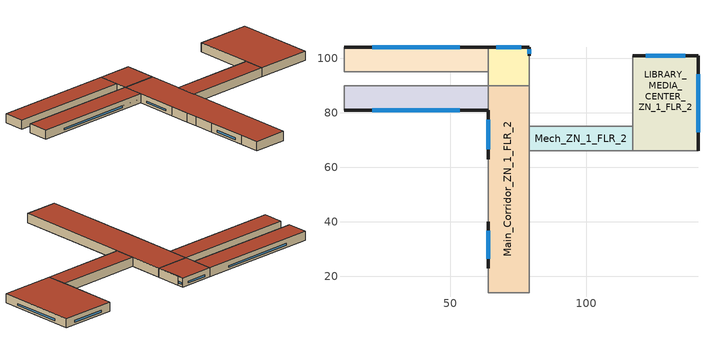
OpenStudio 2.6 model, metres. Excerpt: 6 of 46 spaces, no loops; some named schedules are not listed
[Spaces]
Bathrooms_ZN_1_FLR_2
 floor to Bathrooms_ZN_1_FLR_1: 79,104 79,90 64,90 64,104 z4
 wall outside (BTAP-Ext-Wall-Mass:U-0.21-:{ "cond"=>0.06}): 79,101 79,104 64,104 z4:8
 wall to Auditorium_ZN_1_FLR_1: 79,90 79,101 z4:8
 wall to Mult_Class_2_Pod_3_ZN_1_FLR_2: 64,104 64,95 z4:8
 wall to Corridor_Pod_3_ZN_1_FLR_2: 64,95 64,90 z4:8
 wall to Main_Corridor_ZN_1_FLR_2: 64,90 79,90 z4:8
 window (BTAP-Ext-DaylightDiffuser:U=0.190 SHGC=0.600-:{ "cond"=>0.7}): 79,101.6 79,103.4 z5.02:5.82; 76.04,104 66.96,104 z5.02:5.81
 roof outside (BTAP-Ext-Roof-Metal:U-0.138-:{ "cond"=>0.057}): 79,90 79,104 64,104 64,90 z8
Mech_ZN_1_FLR_2
 floor to Mech_ZN_1_FLR_1: 117,75 117,66 79,66 79,75 z4
 wall to Gym_ZN_1_FLR_1: 79,66 117,66 z4:8
 wall to Main_Corridor_ZN_1_FLR_2: 79,75 79,66 z4:8
 wall to Auditorium_ZN_1_FLR_1: 117,75 79,75 z4:8
 wall to LIBRARY_MEDIA_CENTER_ZN_1_FLR_2: 117,66 117,75 z4:8
 roof outside (BTAP-Ext-Roof-Metal:U-0.138-:{ "cond"=>0.057}): 117,66 117,75 79,75 79,66 z8
LIBRARY_MEDIA_CENTER_ZN_1_FLR_2
 floor to Kitchen_ZN_1_FLR_1: 141,75 141,66 117,66 117,75 z4
 floor to Cafeteria_ZN_1_FLR_1: 141,101 141,75 117,75 117,101 z4
 wall outside (BTAP-Ext-Wall-Mass:U-0.21-:{ "cond"=>0.06}): 141,66 141,101 117,101 z4:8
 wall to Auditorium_ZN_1_FLR_1: 117,101 117,75 z4:8
 wall to Aux_Gym_ZN_1_FLR_1: 117,66 141,66 z4:8
 window (BTAP-Ext-DaylightDiffuser:U=0.190 SHGC=0.600-:{ "cond"=>0.7}): 141,72.88 141,94.12 / 136.28,101 121.72,101 z5.02:5.81
 roof outside (BTAP-Ext-Roof-Metal:U-0.138-:{ "cond"=>0.057}): 141,66 141,101 117,101 117,66 z8
Main_Corridor_ZN_1_FLR_2
 floor to Main_Corridor_ZN_1_FLR_1: 79,90 79,14 64,14 64,90 z4
 wall outside (BTAP-Ext-Wall-Mass:U-0.21-:{ "cond"=>0.06}): 64,81 64,63 / 64,40 64,23 z4:8
 wall to Gym_ZN_1_FLR_1: 79,14 79,66 z4:8
 wall to Mult_Class_1_Pod_2_ZN_1_FLR_2: 64,49 64,40 z4:8
 wall to Auditorium_ZN_1_FLR_1: 79,75 79,90 z4:8
 wall to Corridor_Pod_2_ZN_1_FLR_2: 64,54 64,49 z4:8
 wall to Mult_Class_2_Pod_1_ZN_1_FLR_2: 64,23 64,14 z4:8
 wall to Mult_Class_2_Pod_2_ZN_1_FLR_2: 64,63 64,54 z4:8
 wall to Mult_Class_1_Pod_3_ZN_1_FLR_2: 64,90 64,81 z4:8
 wall to Lobby_ZN_1_FLR_2: 64,14 79,14 z4:8
 window (BTAP-Ext-DaylightDiffuser:U=0.190 SHGC=0.600-:{ "cond"=>0.7}): 64,36.65 64,26.35 / 64,77.45 64,66.55 z5.02:5.81
 roof outside (BTAP-Ext-Roof-Metal:U-0.138-:{ "cond"=>0.057}): 79,14 79,90 64,90 64,14 z8
Mult_Class_1_Pod_3_ZN_1_FLR_2
 floor to Mult_Class_1_Pod_3_ZN_1_FLR_1: 64,90 64,81 11,81 11,90 z4
 wall outside (BTAP-Ext-Wall-Mass:U-0.21-:{ "cond"=>0.06}): 11,81 64,81 z4:8
 wall to Corridor_Pod_3_ZN_1_FLR_2: 64,90 11,90 z4:8
 wall to Corner_Class_1_Pod_3_ZN_1_FLR_2: 11,90 11,81 z4:8
 window (BTAP-Ext-DaylightDiffuser:U=0.190 SHGC=0.600-:{ "cond"=>0.7}): 21.41,81 53.59,81 z5.02:5.81
 roof outside (BTAP-Ext-Roof-Metal:U-0.138-:{ "cond"=>0.057}): 64,81 64,90 11,90 11,81 z8
Mult_Class_2_Pod_3_ZN_1_FLR_2
 floor to Mult_Class_2_Pod_3_ZN_1_FLR_1: 64,104 64,95 11,95 11,104 z4
 wall outside (BTAP-Ext-Wall-Mass:U-0.21-:{ "cond"=>0.06}): 64,104 11,104 z4:8
 wall to Corner_Class_2_Pod_3_ZN_1_FLR_2: 11,104 11,95 z4:8
 wall to Corridor_Pod_3_ZN_1_FLR_2: 11,95 64,95 z4:8
 window (BTAP-Ext-DaylightDiffuser:U=0.190 SHGC=0.600-:{ "cond"=>0.7}): 53.59,104 21.41,104 z5.02:5.81
 roof outside (BTAP-Ext-Roof-Metal:U-0.138-:{ "cond"=>0.057}): 64,95 64,104 11,104 11,95 z8
shading: 63.97,81 11.03,81 11.03,80.54 63.97,80.54 z6.06
[Site]
Edmonton Intl AP_AB_CAN: Latitude {deg}=53.31; Longitude {deg}=-113.579; Time Zone {hr}=-7; Elevation {m}=723.3; Terrain=City
[Building]
SecondarySchool-CAN_AB_Edmonton.Intl.AP.711230_CWEC2016.epw created: 2019-08-08 00:23:36 +0000: North Axis {deg}=0; Default Construction Set=BTAP-Mass at hdd = 5120.0; Standards Number of Stories=2; Standards Number of Above Ground Stories=2; Standards Building Type=NECB2017_SecondarySchool
[ClimateZones]
Climate Zone Institution Name 1=ASHRAE; Climate Zone Document Name 1=ANSI/ASHRAE Standard 169; Climate Zone Document Year 1=2006; Climate Zone Institution Name 2=CEC; Climate Zone Document Name 2=California Climate Zone Descriptions; Climate Zone Document Year 2=1995
[Site:WaterMainsTemperature]
Calculation Method=Correlation; Annual Average Outdoor Air Temperature {C}=2.68333; Maximum Difference In Monthly Average Outdoor Air Temperatures {deltaC}=28.8
[Site:GroundTemperature:BuildingSurface]
19.527, 19.502, 19.536, 19.598, 20.002, 21.64, 22.225, 22.375, 21.449, 20.121, 19.802, 19.633
[SizingPeriod:DesignDay] Barometric Pressure {Pa}=92932; Sky Clearness=0; Rain Indicator=0; Snow Indicator=0; Day of Month=21; Daylight Saving Time Indicator=0; Humidity Indicating Type=Wetbulb; Dry-Bulb Temperature Range Modifier Type=DefaultMultipliers
Name | Maximum Dry-Bulb Temperature {C} | Daily Dry-Bulb Temperature Range {deltaC} | Humidity Indicating Conditions at Maximum Dry-Bulb | Wind Speed {m/s} | Wind Direction {deg} | Month | Day Type | Solar Model Indicator | ASHRAE Taub | ASHRAE Taud
Edmonton Intl AP Ann Clg .4% Condns DB=>MWB | 27.8 | 12.5 | 17.9 | 3.8 | 150 | 7 | SummerDesignDay | ASHRAETau | 0.353 | 2.421
Edmonton Intl AP Ann Htg 99.6% Condns DB | -32.6 | 0 | -32.6 | 2.1 | 180 | 1 | WinterDesignDay | ASHRAEClearSky
[Material:NoMass] Roughness=Smooth; Thermal Absorptance=0.9; Solar Absorptance=0.7
Name | Thermal Resistance {m2-K/W} | Visible Absorptance
Typical Carpet Pad | 0.21648 | 0.8
Typical Insulation 1 | 5.91238 | 0.7
Typical Insulation 2 | 4.49096 | 0.7
Typical Insulation 3 | 7.24636 | 0.7
Typical Carpet Pad 2 | 1.25503 | 0.8
Typical Carpet Pad 3 | 3.45515 | 0.8
Typical Insulation 4 | 0.526298 | 0.7
Typical Insulation 5 | 0.526316 | 0.7
Typical Insulation 6 R-93.1 | 16.3957 | 0.7
Typical Insulation 6 R-99.97 | 17.6056 | 0.7
[Material]
Name | Roughness | Thickness {m} | Conductivity {W/m-K} | Density {kg/m3} | Specific Heat {J/kg-K} | Thermal Absorptance | Solar Absorptance | Visible Absorptance
100mm Normalweight concrete floor | MediumSmooth | 0.1016 | 2.31 | 2322 | 832
G01 13mm gypsum board | Smooth | 0.0127 | 0.16 | 800 | 1090 | 0.9 | 0.7 | 0.5
G05 25mm wood | MediumSmooth | 0.0254 | 0.15 | 608 | 1630 | 0.9 | 0.5 | 0.5
4 in. Normalweight Concrete Floor | MediumRough | 0.1016 | 2.31 | 2322 | 832 | 0.9 | 0.7 | 0.7
1IN Stucco; 1IN Stucco 1 | Smooth | 0.0253 | 0.6918 | 1858 | 837 | 0.9 | 0.7 | 0.92
8IN CONCRETE HW RefBldg; 8IN CONCRETE HW RefBldg 1 | Rough | 0.2032 | 1.311 | 2240 | 836.8 | 0.9 | 0.7 | 0.7
1/2IN Gypsum; 1/2IN Gypsum 1 | Smooth | 0.0127 | 0.16 | 784.9 | 830 | 0.9 | 0.4 | 0.4
Metal Roof Surface; F08 Metal surface; Metal Roof Surface 1 | Smooth | 0.0008 | 45.28 | 7824 | 500 | 0.9 | 0.7 | 0.7
6 in. Normalweight Concrete Floor | MediumRough | 0.1524 | 2.31 | 2322 | 832 | 0.9 | 0.7 | 0.7
[Construction]
BTAP-Int-Floor: 100mm Normalweight concrete floor, Typical Carpet Pad
BTAP-Int-Wall: G01 13mm gypsum board, G01 13mm gypsum board
BTAP-Int-Ceiling: Typical Carpet Pad, 100mm Normalweight concrete floor
BTAP-Ext-DaylightDiffuser: SimpleGlazing
BTAP-Int-Door: G05 25mm wood
BTAP-Ext-Floor-Mass:U-0.162: Typical Insulation 1, 4 in. Normalweight Concrete Floor, Typical Carpet Pad
BTAP-Ext-Wall-Mass:U-0.21: 1IN Stucco, 8IN CONCRETE HW RefBldg, Typical Insulation 2, 1/2IN Gypsum
BTAP-Ext-Roof-Metal:U-0.138: Metal Roof Surface, Typical Insulation 3
BTAP-Grnd-Floor-Mass:U-0.757: 6 in. Normalweight Concrete Floor, Typical Carpet Pad 2
BTAP-Grnd-Roof-Mass:U-0.284: 6 in. Normalweight Concrete Floor, Typical Carpet Pad 3
BTAP-Ext-Door:U-1.9000000000000001: F08 Metal surface, Typical Insulation 4
BTAP-Ext-OverHeadDoor:U-1.9000000000000001: Typical Insulation 5
BTAP-Ext-DaylightDiffuser:U=0.190 SHGC=0.600: SimpleGlazing:U=0.190 SHGC=0.600
BTAP-Ext-Wall-Mass:U-0.21-:{ "cond"=>0.06}: 1IN Stucco 1, 8IN CONCRETE HW RefBldg 1, Typical Insulation 6 R-93.1, 1/2IN Gypsum 1
BTAP-Ext-Roof-Metal:U-0.138-:{ "cond"=>0.057}: Metal Roof Surface 1, Typical Insulation 6 R-99.97
BTAP-Ext-DaylightDiffuser:U=0.190 SHGC=0.600-:{ "cond"=>0.7}: SimpleGlazing:U=0.190 SHGC=0.600 1 U-0.12
[DefaultConstructionSet]
BTAP-Mass at hdd = 5120.0: Default Exterior Surface Constructions=BTAP-Mass at hdd = 5120.0; Default Interior Surface Constructions=Default Surface Constructions 2; Default Ground Contact Surface Constructions=BTAP-Mass at hdd = 5120.0 1; Default Exterior SubSurface Constructions=BTAP-Mass at hdd = 5120.0; Default Interior SubSurface Constructions=Default Sub Surface Constructions 2; Interior Partition Construction=BTAP-Int-Door
[DefaultSurfaceConstructions]
Name | Floor Construction | Wall Construction | Roof Ceiling Construction
Default Surface Constructions 2 | BTAP-Int-Floor | BTAP-Int-Wall | BTAP-Int-Ceiling
BTAP-Mass at hdd = 5120.0 | BTAP-Ext-Floor-Mass:U-0.162 | BTAP-Ext-Wall-Mass:U-0.21 | BTAP-Ext-Roof-Metal:U-0.138
BTAP-Mass at hdd = 5120.0 1 | BTAP-Grnd-Floor-Mass:U-0.757 | BTAP-Grnd-Roof-Mass:U-0.284 | BTAP-Grnd-Roof-Mass:U-0.284
[DefaultSubSurfaceConstructions]
Name | Fixed Window Construction | Operable Window Construction | Door Construction | Glass Door Construction | Overhead Door Construction | Skylight Construction | Tubular Daylight Dome Construction | Tubular Daylight Diffuser Construction
Default Sub Surface Constructions 2 | BTAP-Ext-DaylightDiffuser | BTAP-Ext-DaylightDiffuser | BTAP-Int-Door
BTAP-Mass at hdd = 5120.0 | BTAP-Ext-DaylightDiffuser:U=0.190 SHGC=0.600 | BTAP-Ext-DaylightDiffuser:U=0.190 SHGC=0.600 | BTAP-Ext-Door:U-1.9000000000000001 | BTAP-Ext-DaylightDiffuser:U=0.190 SHGC=0.600 | BTAP-Ext-OverHeadDoor:U-1.9000000000000001 | BTAP-Ext-DaylightDiffuser:U=0.190 SHGC=0.600 | BTAP-Ext-DaylightDiffuser:U=0.190 SHGC=0.600 | BTAP-Ext-DaylightDiffuser:U=0.190 SHGC=0.600
[WindowMaterial:SimpleGlazingSystem] Solar Heat Gain Coefficient=0.6; Visible Transmittance=0.21
Name | U-Factor {W/m2-K}
SimpleGlazing | 2.2
SimpleGlazing:U=0.190 SHGC=0.600 | 1.9
SimpleGlazing:U=0.190 SHGC=0.600 1 U-0.12 | 0.7
[Space] Building Story=Building Story 2; Part of Total Floor Area=Yes
Name | Space Type | Thermal Zone
Bathrooms_ZN_1_FLR_2 | Space Function Washroom - other-sch-D | WET_ST=Washroom - other-sch-D_FL=Building Story 2_SCHD
LIBRARY_MEDIA_CENTER_ZN_1_FLR_2 | Space Function Library reading area | ALL_ST=Library reading area_FL=Building Story 2_SCH=C
Mult_Class_1_Pod_3_ZN_1_FLR_2 | Space Function Classroom/Lecture hall/Training room other | ALL_ST=Classroom/Lecture hall/Training room other_FL=Building Story 2_SCH=D 1
Mult_Class_2_Pod_3_ZN_1_FLR_2 | Space Function Classroom/Lecture hall/Training room other | ALL_ST=Classroom/Lecture hall/Training room other_FL=Building Story 2_SCH=D 2
Mech_ZN_1_FLR_2 | Space Function Electrical/Mechanical room-sch-D | WILD_ST=Electrical/Mechanical room-sch-D_FL=Building Story 2_SCH=D
Main_Corridor_ZN_1_FLR_2 | Space Function Corridor/Transition area other-sch-D | WILD_ST=Corridor/Transition area other-sch-D_FL=Building Story 2_SCH=D
[BuildingStory]
Building Story 2: Nominal Z Coordinate {m}=4
[SpaceType] Standards Building Type=Space Function
Name | Default Schedule Set | Design Specification Outdoor Air Object | Standards Space Type
Space Function Washroom - other-sch-D | Space Function Washroom - other-sch-D Schedule Set | Space Function Washroom - other-sch-D Ventilation | Washroom - other-sch-D
Space Function Classroom/Lecture hall/Training room other | Space Function Classroom/Lecture hall/Training room other Schedule Set | Space Function Classroom/Lecture hall/Training room other Ventilation | Classroom/Lecture hall/Training room other
Space Function Corridor/Transition area other-sch-D | Space Function Corridor/Transition area other-sch-D Schedule Set | Space Function Corridor/Transition area other-sch-D Ventilation | Corridor/Transition area other-sch-D
Space Function Library reading area | Space Function Library reading area Schedule Set | Space Function Library reading area Ventilation | Library reading area
Space Function Electrical/Mechanical room-sch-D | Space Function Electrical/Mechanical room-sch-D Schedule Set | Space Function Electrical/Mechanical room-sch-D Ventilation | Electrical/Mechanical room-sch-D
[People:Definition] Number of People Calculation Method=People/Area; Fraction Radiant=0.3
Name | People per Space Floor Area {person/m2}
Space Function Classroom/Lecture hall/Training room other People Definition | 0.133382
Space Function Corridor/Transition area other-sch-D People Definition | 0.0100036
Space Function Electrical/Mechanical room-sch-D People Definition | 0.00500182
Space Function Library reading area People Definition | 0.0500182
Space Function Washroom - other-sch-D People Definition | 0.0333454
[People] Work Efficiency Schedule=Work Efficiency Schedule; Clothing Insulation Schedule=Clothing Schedule; Air Velocity Schedule=Air Velocity Schedule; Multiplier=1
Name | People Definition | Space or SpaceType
Space Function Classroom/Lecture hall/Training room other People | Space Function Classroom/Lecture hall/Training room other People Definition | Space Function Classroom/Lecture hall/Training room other
Space Function Corridor/Transition area other-sch-D People | Space Function Corridor/Transition area other-sch-D People Definition | Space Function Corridor/Transition area other-sch-D
Space Function Electrical/Mechanical room-sch-D People | Space Function Electrical/Mechanical room-sch-D People Definition | Space Function Electrical/Mechanical room-sch-D
Space Function Library reading area People | Space Function Library reading area People Definition | Space Function Library reading area
Space Function Washroom - other-sch-D People | Space Function Washroom - other-sch-D People Definition | Space Function Washroom - other-sch-D
[Lights:Definition] Design Level Calculation Method=Watts/Area; Fraction Radiant=0.5; Fraction Visible=0.2
Name | Watts per Space Floor Area {W/m2}
Space Function Washroom - other-sch-D Lights Definition-new - 85.0 percent reduction | 1.02
Space Function Classroom/Lecture hall/Training room other Lights Definition-new - 85.0 percent reduction | 1.14
Space Function Corridor/Transition area other-sch-D Lights Definition-new - 85.0 percent reduction | 0.66
Space Function Electrical/Mechanical room-sch-D Lights Definition - 85.0 percent reduction | 0.690251
Space Function Library reading area Lights Definition-new - 85.0 percent reduction | 1.545
[Lights] Fraction Replaceable=1
Name | Lights Definition | Space or SpaceType
Space Function Classroom/Lecture hall/Training room other Lights 85.0 percent reduction | Space Function Classroom/Lecture hall/Training room other Lights Definition-new - 85.0 percent reduction | Space Function Classroom/Lecture hall/Training room other
Space Function Corridor/Transition area other-sch-D Lights 85.0 percent reduction | Space Function Corridor/Transition area other-sch-D Lights Definition-new - 85.0 percent reduction | Space Function Corridor/Transition area other-sch-D
Space Function Electrical/Mechanical room-sch-D Lights 85.0 percent reduction | Space Function Electrical/Mechanical room-sch-D Lights Definition - 85.0 percent reduction | Space Function Electrical/Mechanical room-sch-D
Space Function Library reading area Lights 85.0 percent reduction | Space Function Library reading area Lights Definition-new - 85.0 percent reduction | Space Function Library reading area
Space Function Washroom - other-sch-D Lights 85.0 percent reduction | Space Function Washroom - other-sch-D Lights Definition-new - 85.0 percent reduction | Space Function Washroom - other-sch-D
[ElectricEquipment:Definition] Design Level Calculation Method=Watts/Area; Fraction Radiant=0.5
Name | Watts per Space Floor Area {W/m2}
Space Function Washroom - other-sch-D Elec Equip Definition - 50.0 percent reduction; Space Function Electrical/Mechanical room-sch-D Elec Equip Definition - 50.0 percent reduction; Space Function Library reading area Elec Equip Definition - 50.0 percent reduction | 0.500182
Space Function Classroom/Lecture hall/Training room other Elec Equip Definition - 50.0 percent reduction | 2.50091
[ElectricEquipment]
Name | Electric Equipment Definition | Space or SpaceType
Space Function Classroom/Lecture hall/Training room other Elec Equip 50.0 percent reduction | Space Function Classroom/Lecture hall/Training room other Elec Equip Definition - 50.0 percent reduction | Space Function Classroom/Lecture hall/Training room other
Space Function Electrical/Mechanical room-sch-D Elec Equip 50.0 percent reduction | Space Function Electrical/Mechanical room-sch-D Elec Equip Definition - 50.0 percent reduction | Space Function Electrical/Mechanical room-sch-D
Space Function Library reading area Elec Equip 50.0 percent reduction | Space Function Library reading area Elec Equip Definition - 50.0 percent reduction | Space Function Library reading area
Space Function Washroom - other-sch-D Elec Equip 50.0 percent reduction | Space Function Washroom - other-sch-D Elec Equip Definition - 50.0 percent reduction | Space Function Washroom - other-sch-D
[DesignSpecification:OutdoorAir] Outdoor Air Method=Sum; Outdoor Air Flow per Person {m3/s-person}=0; Outdoor Air Flow Rate {m3/s}=0; Outdoor Air Flow Air Changes per Hour {1/hr}=0
Name | Outdoor Air Flow per Floor Area {m3/s-m2}
Space Function Classroom/Lecture hall/Training room other Ventilation | 0.00278384
Space Function Corridor/Transition area other-sch-D Ventilation; Space Function Electrical/Mechanical room-sch-D Ventilation; Space Function Washroom - other-sch-D Ventilation | 0.0003048
Space Function Library reading area Ventilation | 0.0008636
[DefaultScheduleSet] People Activity Level Schedule=NECB-Activity; Infiltration Schedule=Always On
Name | Number of People Schedule | Lighting Schedule | Electric Equipment Schedule
Space Function Classroom/Lecture hall/Training room other Schedule Set; Space Function Washroom - other-sch-D Schedule Set | NECB-D-Occupancy | NECB-D-Occupancy-NECB-D-Lighting-0.5-0.0-0.67-Light Ruleset | NECB-D-Electric-Equipment
Space Function Corridor/Transition area other-sch-D Schedule Set; Space Function Electrical/Mechanical room-sch-D Schedule Set | NECB-D-Occupancy | NECB-D-Lighting | NECB-D-Electric-Equipment
Space Function Library reading area Schedule Set | NECB-C-Occupancy | NECB-C-Occupancy-NECB-C-Lighting-0.0-0.0-0.67-Light Ruleset | NECB-C-Electric-Equipment
[ThermostatSetpoint:DualSetpoint]
Name | Heating Setpoint Temperature Schedule | Cooling Setpoint Temperature Schedule
Space Function Washroom - other-sch-D Thermostat 6; Space Function Classroom/Lecture hall/Training room other Thermostat 51; Space Function Classroom/Lecture hall/Training room other Thermostat 52; Space Function Corridor/Transition area other-sch-D Thermostat 17; Space Function Electrical/Mechanical room-sch-D Thermostat 6 | NECB-D-Thermostat Setpoint-Heating | NECB-D-Thermostat Setpoint-Cooling
Space Function Library reading area Thermostat 3 | NECB-C-Thermostat Setpoint-Heating | NECB-C-Thermostat Setpoint-Cooling
[SpaceInfiltration:DesignFlowRate] Schedule=Always On Discrete; Design Flow Rate Calculation Method=Flow/ExteriorArea; Flow per Exterior Surface Area {m3/s-m2}=3.4544e-05; Constant Term Coefficient=0; Temperature Term Coefficient=0; Velocity Term Coefficient=0.224; Velocity Squared Term Coefficient=0
Name | Space or SpaceType
Bathrooms_ZN_1_FLR_2 Infiltration | Bathrooms_ZN_1_FLR_2
LIBRARY_MEDIA_CENTER_ZN_1_FLR_2 Infiltration | LIBRARY_MEDIA_CENTER_ZN_1_FLR_2
Main_Corridor_ZN_1_FLR_2 Infiltration | Main_Corridor_ZN_1_FLR_2
Mech_ZN_1_FLR_2 Infiltration | Mech_ZN_1_FLR_2
Mult_Class_1_Pod_3_ZN_1_FLR_2 Infiltration | Mult_Class_1_Pod_3_ZN_1_FLR_2
Mult_Class_2_Pod_3_ZN_1_FLR_2 Infiltration | Mult_Class_2_Pod_3_ZN_1_FLR_2
[ThermalZone] Use Ideal Air Loads=No
Name | Thermostat
WET_ST=Washroom - other-sch-D_FL=Building Story 2_SCHD | Space Function Washroom - other-sch-D Thermostat 6
ALL_ST=Classroom/Lecture hall/Training room other_FL=Building Story 2_SCH=D 1 | Space Function Classroom/Lecture hall/Training room other Thermostat 51
ALL_ST=Classroom/Lecture hall/Training room other_FL=Building Story 2_SCH=D 2 | Space Function Classroom/Lecture hall/Training room other Thermostat 52
ALL_ST=Library reading area_FL=Building Story 2_SCH=C | Space Function Library reading area Thermostat 3
WILD_ST=Corridor/Transition area other-sch-D_FL=Building Story 2_SCH=D | Space Function Corridor/Transition area other-sch-D Thermostat 17
WILD_ST=Electrical/Mechanical room-sch-D_FL=Building Story 2_SCH=D | Space Function Electrical/Mechanical room-sch-D Thermostat 6
[Schedule:Ruleset]
Clothing Schedule: Default Day Schedule=Clothing Schedule Default Winter Clothes
Air Velocity Schedule: Default Day Schedule=Air Velocity Schedule Default
Work Efficiency Schedule: Default Day Schedule=Work Efficiency Schedule Default
NECB-C-Occupancy: Default Day Schedule=NECB-C-Occupancy Default
NECB-Activity: Default Day Schedule=NECB-Activity Default; Summer Design Day Schedule=NECB-Activity Summer Design Day; Winter Design Day Schedule=NECB-Activity Winter Design Day
NECB-C-Electric-Equipment: Default Day Schedule=NECB-C-Electric-Equipment Default
Always On: Default Day Schedule=Always On Default
NECB-C-Thermostat Setpoint-Heating: Default Day Schedule=NECB-C-Thermostat Setpoint-Heating Default
NECB-C-Thermostat Setpoint-Cooling: Default Day Schedule=NECB-C-Thermostat Setpoint-Cooling Default
NECB-D-Occupancy: Default Day Schedule=NECB-D-Occupancy Default
NECB-D-Occupancy-NECB-D-Lighting-0.5-0.0-0.67-Light Ruleset: Default Day Schedule=NECB-D-Occupancy-NECB-D-Lighting-0.5-0.0-0.67-Light Default
NECB-D-Electric-Equipment: Default Day Schedule=NECB-D-Electric-Equipment Default
NECB-D-Thermostat Setpoint-Heating: Default Day Schedule=NECB-D-Thermostat Setpoint-Heating Default
NECB-D-Thermostat Setpoint-Cooling: Default Day Schedule=NECB-D-Thermostat Setpoint-Cooling Default
NECB-D-Lighting: Default Day Schedule=NECB-D-Lighting Default
NECB-C-Occupancy-NECB-C-Lighting-0.0-0.0-0.67-Light Ruleset: Default Day Schedule=NECB-C-Occupancy-NECB-C-Lighting-0.0-0.0-0.67-Light Default
[Schedule:Day]
NECB-C-Thermostat Setpoint-Heating Default: 7, 0, 18, 8, 0, 20, 21, 0, 22, 24, 0, 18
NECB-C-Thermostat Setpoint-Cooling Default: 7, 0, 35, 21, 0, 24, 24, 0, 35
NECB-D-Thermostat Setpoint-Heating Default: 7, 0, 18, 8, 0, 20, 23, 0, 22, 24, 0, 18
NECB-D-Thermostat Setpoint-Cooling Default: 7, 0, 35, 23, 0, 24, 24, 0, 35
[Schedule:Rule] Date Specification Type=DateRange; Start Month=1; Start Day=1; End Month=12; End Day=31
Name | Schedule Ruleset | Rule Order | Day Schedule | Apply Monday | Apply Tuesday | Apply Wednesday | Apply Thursday | Apply Friday | Apply Saturday | Apply Sunday
Schedule Rule 11 | NECB-C-Thermostat Setpoint-Heating | 2 | NECB-C-Thermostat Setpoint-Heating Default|Wkdy Day | Yes | Yes | Yes | Yes | Yes
Schedule Rule 12 | NECB-C-Thermostat Setpoint-Heating | 1 | NECB-C-Thermostat Setpoint-Heating Sat Day |  |  |  |  |  | Yes
Schedule Rule 13 | NECB-C-Thermostat Setpoint-Heating | 0 | NECB-C-Thermostat Setpoint-Heating Sun|Hol Day |  |  |  |  |  |  | Yes
Schedule Rule 14 | NECB-C-Thermostat Setpoint-Cooling | 2 | NECB-C-Thermostat Setpoint-Cooling Default|Wkdy Day | Yes | Yes | Yes | Yes | Yes
Schedule Rule 26 | NECB-D-Thermostat Setpoint-Heating | 2 | NECB-D-Thermostat Setpoint-Heating Default|Wkdy Day | Yes | Yes | Yes | Yes | Yes
Schedule Rule 27 | NECB-D-Thermostat Setpoint-Heating | 1 | NECB-D-Thermostat Setpoint-Heating Sat Day |  |  |  |  |  | Yes
Schedule Rule 28 | NECB-D-Thermostat Setpoint-Heating | 0 | NECB-D-Thermostat Setpoint-Heating Sun|Hol Day |  |  |  |  |  |  | Yes
Schedule Rule 29 | NECB-D-Thermostat Setpoint-Cooling | 2 | NECB-D-Thermostat Setpoint-Cooling Default|Wkdy Day | Yes | Yes | Yes | Yes | Yes
Schedule Rule 30 | NECB-D-Thermostat Setpoint-Cooling | 1 | NECB-D-Thermostat Setpoint-Cooling Sat Day |  |  |  |  |  | Yes
Schedule Rule 31 | NECB-D-Thermostat Setpoint-Cooling | 0 | NECB-D-Thermostat Setpoint-Cooling Sun|Hol Day |  |  |  |  |  |  | Yes
[Schedule:Constant]
Always On Discrete: Value=1
